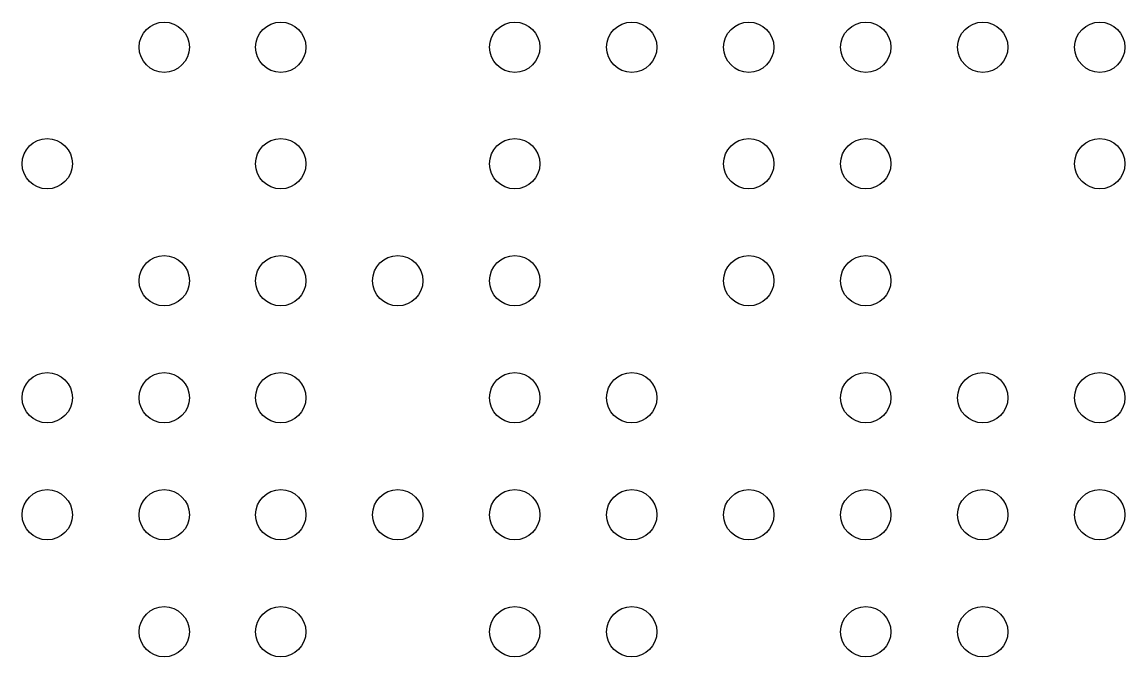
# Model space of a CAD drawing. Header units: millimetres. Extents: x -2.4 to 49.8, y -2.2 to 46.
# Drawn here: x 16.14 to 22.27, y 18.84 to 22.37 of the extents above; entities that cross this region are included whole.
import ezdxf

# ---------------------------------------------------------------- set-up
doc = ezdxf.new("R2010")
doc.units = ezdxf.units.MM
doc.header["$MEASUREMENT"] = 0
doc.layers.add('BOT', color=7, linetype='Continuous')

msp = doc.modelspace()

# ---------------------------------------------------------------- linework, layer by layer
at = {"layer": 'BOT'}
for centre in [(16.9271, 22.2328), (17.5748, 22.2328), (18.8753, 22.2328), (19.5255, 22.2328), (20.1758, 22.2328), (20.826, 22.2328), (21.4762, 22.2328), (22.1265, 22.2328), (16.2769, 21.5851), (17.5748, 21.5851), (18.8753, 21.5851), (20.1758, 21.5851), (20.826, 21.5851), (22.1265, 21.5851), (16.9271, 20.9349), (17.5748, 20.9349), (18.225, 20.9349), (18.8753, 20.9349), (20.1758, 20.9349), (20.826, 20.9349), (16.2769, 20.2846), (16.9271, 20.2846), (17.5748, 20.2846), (18.8753, 20.2846), (19.5255, 20.2846), (20.826, 20.2846), (21.4762, 20.2846), (22.1265, 20.2846), (16.2769, 19.6344), (16.9271, 19.6344), (17.5748, 19.6344), (18.225, 19.6344), (18.8753, 19.6344), (19.5255, 19.6344), (20.1758, 19.6344), (20.826, 19.6344), (21.4762, 19.6344), (22.1265, 19.6344), (16.9271, 18.9841), (17.5748, 18.9841), (18.8753, 18.9841), (19.5255, 18.9841), (20.826, 18.9841), (21.4762, 18.9841)]:
    msp.add_circle(centre, 0.1397, dxfattribs=at)

doc.saveas('drawing.dxf')
